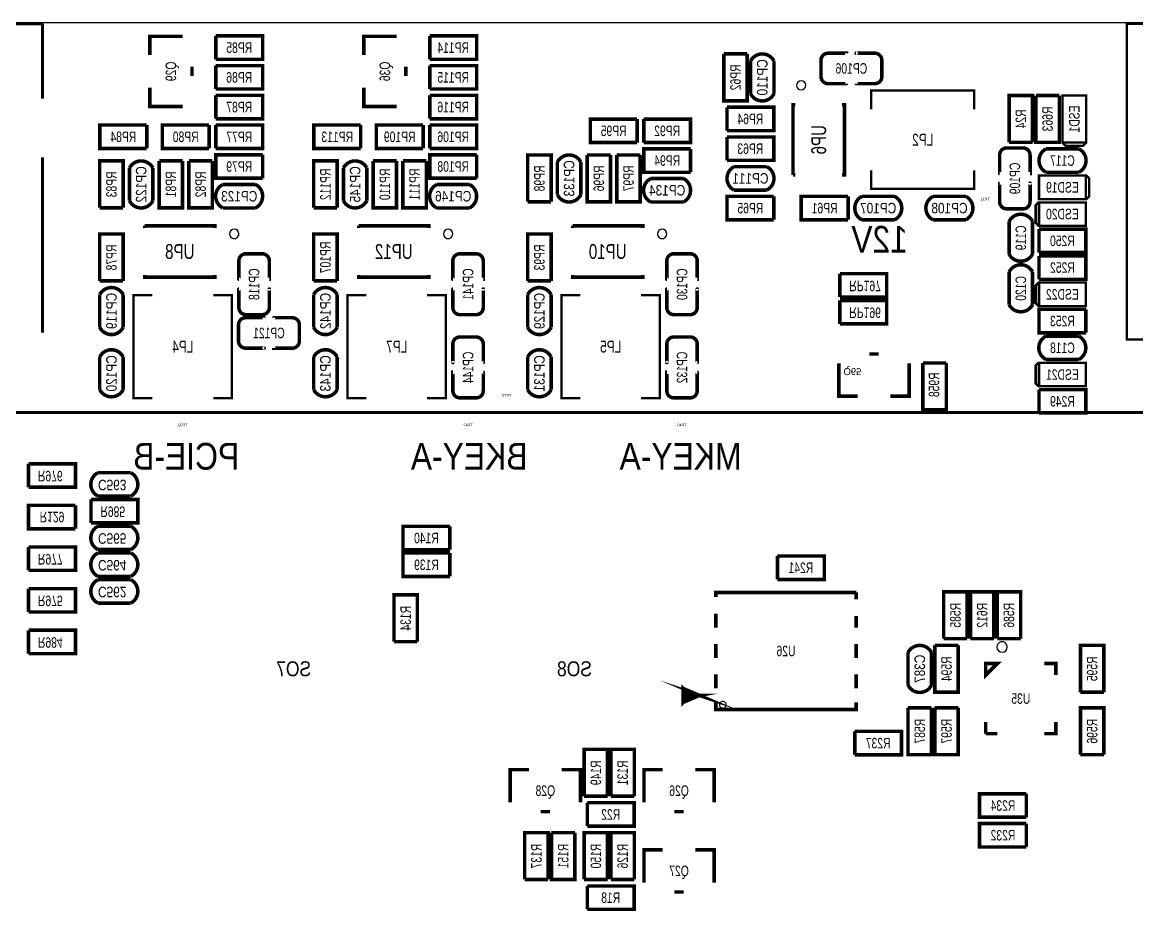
# Model space of a CAD drawing. Extents: x 0 to 194, y 0 to 132.
# Drawn here: x 35.56 to 83.19, y 93.8 to 132.02 of the extents above; entities that cross this region are included whole.
import ezdxf
from ezdxf.enums import TextEntityAlignment as Align

# ---------------------------------------------------------------- set-up
doc = ezdxf.new("R2010")
doc.units = 0
for name, color, linetype in [('BG_DESIGN_OUTLINE', 200, 'CONTINUOUS'), ('BG_SILKSCREEN_BOTTOM', 254, 'CONTINUOUS'), ('PG_SILKSCREEN_BOTTOM', 152, 'CONTINUOUS'), ('PG_SILKSCREEN_BOTTOM_OUTLINE', 152, 'CONTINUOUS'), ('RD_ASSEMBLY_BOTTOM', 142, 'CONTINUOUS')]:
    doc.layers.add(name, color=color, linetype=linetype)

msp = doc.modelspace()

# ---------------------------------------------------------------- linework, layer by layer
at = {"layer": 'BG_DESIGN_OUTLINE'}
msp.add_lwpolyline([(1.999996, 0), (131.372102, 0), (131.372102, 1.727962), (135.672068, 1.727962), (135.672068, 3.52806), (141.771878, 3.52806), (141.771878, 1.727962), (152.436068, 1.727962), (152.436068, 3.52806), (158.535878, 3.52806), (158.535878, 1.727962), (162.836352, 1.727962), (162.836352, 0), (192.000124, 0, 0.414201), (194.00012, 1.999996), (194.00012, 129.999994, 0.414202), (192.000124, 131.99999), (173.355, 131.99999), (172.16501, 130.81), (152.95499, 130.81), (151.765, 131.99999), (1.999996, 131.99999, 0.414213), (0, 129.999994), (0, 1.999996, 0.414212)], format="xyb", close=True, dxfattribs=at)
at = {"layer": 'PG_SILKSCREEN_BOTTOM'}
for points, const_width in [([(21.6281, 128.8542), (21.6281, 131.2545), (29.02712, 131.2545), (33.528, 131.95554), (36.42614, 131.95554)], 0.127), ([(36.42614, 131.95554), (36.42614, 128.75514)], 0.127), ([(82.75701, 131.953), (82.75701, 118.46306), (95.047054, 118.46306), (95.047054, 131.953), (82.75701, 131.953)], 0.100076), ([(42.410126, 131.421124), (41.010078, 131.421124), (41.010078, 130.621024)], 0.150114), ([(51.554126, 131.421124), (50.154078, 131.421124), (50.154078, 130.621024)], 0.150114), ([(42.809922, 130.120898), (42.809922, 129.721102)], 0.150114), ([(51.953922, 130.120898), (51.953922, 129.721102)], 0.150114), ([(41.010078, 129.220976), (41.010078, 128.420876), (42.410126, 128.420876)], 0.150114), ([(50.154078, 129.220976), (50.154078, 128.420876), (51.554126, 128.420876)], 0.150114), ([(76.240894, 128.299972), (76.240894, 129.100072), (71.841106, 129.100072), (71.841106, 128.299972)], 0.100076), ([(68.495926, 125.499876), (68.495926, 128.500124), (68.596002, 128.500124)], 0.1524), ([(70.595998, 128.500124), (70.696074, 128.500124), (70.696074, 125.499876), (70.595998, 125.499876)], 0.1524), ([(36.42614, 126.25578), (36.42614, 118.75516)], 0.127), ([(71.841106, 125.700028), (71.841106, 124.899928), (76.240894, 124.899928), (76.240894, 125.700028)], 0.100076), ([(68.596002, 125.499876), (68.495926, 125.499876)], 0.1524), ([(40.790876, 123.324874), (43.791124, 123.324874), (43.791124, 123.224798)], 0.1524), ([(40.790876, 123.224798), (40.790876, 123.324874)], 0.1524), ([(49.934876, 123.324874), (52.935124, 123.324874), (52.935124, 123.224798)], 0.1524), ([(49.934876, 123.224798), (49.934876, 123.324874)], 0.1524), ([(59.078876, 123.324874), (62.079124, 123.324874), (62.079124, 123.224798)], 0.1524), ([(59.078876, 123.224798), (59.078876, 123.324874)], 0.1524), ([(43.791124, 121.224802), (43.791124, 121.124726), (40.790876, 121.124726), (40.790876, 121.224802)], 0.1524), ([(52.935124, 121.224802), (52.935124, 121.124726), (49.934876, 121.124726), (49.934876, 121.224802)], 0.1524), ([(62.079124, 121.224802), (62.079124, 121.124726), (59.078876, 121.124726), (59.078876, 121.224802)], 0.1524), ([(41.118028, 120.360694), (40.317928, 120.360694), (40.317928, 115.960906), (41.118028, 115.960906)], 0.100076), ([(43.717972, 115.960906), (44.518072, 115.960906), (44.518072, 120.360694), (43.717972, 120.360694)], 0.100076), ([(50.262028, 120.360694), (49.461928, 120.360694), (49.461928, 115.960906), (50.262028, 115.960906)], 0.100076), ([(52.861972, 115.960906), (53.662072, 115.960906), (53.662072, 120.360694), (52.861972, 120.360694)], 0.100076), ([(59.406028, 120.360694), (58.605928, 120.360694), (58.605928, 115.960906), (59.406028, 115.960906)], 0.100076), ([(62.005972, 115.960906), (62.806072, 115.960906), (62.806072, 120.360694), (62.005972, 120.360694)], 0.100076), ([(71.757794, 117.843808), (72.15759, 117.843808)], 0.150114), ([(70.457568, 117.444012), (70.457568, 116.043964), (71.257668, 116.043964)], 0.150114), ([(72.657716, 116.043964), (73.457816, 116.043964), (73.457816, 117.444012)], 0.150114), ([(85.158072, 115.34394), (9.15797, 115.34394), (9.15797, 93.44406), (85.158072, 93.44406)], 0.127), ([(65.199006, 107.45597), (65.199006, 107.656122), (71.198994, 107.656122)], 0.1524), ([(71.198994, 107.656122), (71.198994, 107.355894)], 0.1524), ([(65.199006, 106.155998), (65.199006, 106.755946)], 0.1524), ([(71.198994, 106.656124), (71.198994, 106.155998)], 0.1524), ([(65.199006, 104.856026), (65.199006, 105.455974)], 0.1524), ([(71.198994, 105.455974), (71.198994, 104.856026)], 0.1524), ([(77.232002, 104.624124), (76.731876, 104.624124), (76.731876, 104.123998), (77.232002, 104.624124)], 0.1524), ([(79.231998, 104.624124), (79.732124, 104.624124), (79.732124, 104.123998)], 0.1524), ([(64.498982, 103.25608), (63.798958, 102.956106), (63.798958, 103.556054), (64.498982, 103.25608), (63.899034, 103.455978), (63.899034, 103.055928), (64.498982, 103.25608), (63.99911, 103.355902), (63.99911, 103.156004), (64.498982, 103.25608), (63.798958, 103.25608), (63.798958, 102.956106), (64.098932, 103.25608), (63.798958, 103.556054), (63.798958, 103.25608)], 0.1524), ([(65.199006, 103.556054), (65.199006, 104.156002)], 0.1524), ([(71.198994, 104.156002), (71.198994, 103.556054)], 0.1524), ([(71.198994, 102.956106), (71.198994, 102.655878), (65.199006, 102.655878), (65.199006, 102.956106)], 0.1524), ([(76.731876, 101.623876), (76.731876, 102.124002)], 0.1524), ([(79.732124, 102.124002), (79.732124, 101.623876), (79.231998, 101.623876)], 0.1524), ([(77.232002, 101.623876), (76.731876, 101.623876)], 0.1524), ([(57.211976, 100.086922), (56.411876, 100.086922), (56.411876, 98.686874)], 0.150114), ([(59.412124, 98.686874), (59.412124, 100.086922), (58.612024, 100.086922)], 0.150114), ([(62.926976, 100.086922), (62.126876, 100.086922), (62.126876, 98.686874)], 0.150114), ([(65.127124, 98.686874), (65.127124, 100.086922), (64.327024, 100.086922)], 0.150114), ([(58.111898, 98.287078), (57.712102, 98.287078)], 0.150114), ([(63.826898, 98.287078), (63.427102, 98.287078)], 0.150114), ([(62.926976, 96.657922), (62.126876, 96.657922), (62.126876, 95.257874)], 0.150114), ([(65.127124, 95.257874), (65.127124, 96.657922), (64.327024, 96.657922)], 0.150114), ([(63.826898, 94.858078), (63.427102, 94.858078)], 0.150114)]:
    msp.add_lwpolyline(points, dxfattribs=dict(at, const_width=const_width))
for points in [[(69.045074, 129.325116, 1), (68.646936, 129.324892, 1)], [(44.814998, 122.974862, 1), (44.41701, 122.974728, 1)], [(53.958998, 122.974862, 1), (53.56101, 122.974728, 1)], [(63.102998, 122.974862, 1), (62.70501, 122.974728, 1)], [(77.655674, 105.323894, 1), (77.208326, 105.324106, 1)], [(65.640458, 102.85603, 1), (65.357542, 102.85597, 1)]]:
    msp.add_lwpolyline(points, format="xyb", close=True, dxfattribs=at)
at = {"layer": 'PG_SILKSCREEN_BOTTOM_OUTLINE'}
for points, const_width in [([(43.83024, 131.43738), (45.83176, 131.43738), (45.83176, 130.43662), (43.83024, 130.43662)], 0.150114), ([(43.83024, 130.43662), (43.83024, 131.43738)], 0.150114), ([(52.97424, 131.43738), (54.97576, 131.43738), (54.97576, 130.43662), (52.97424, 130.43662)], 0.150114), ([(52.97424, 130.43662), (52.97424, 131.43738)], 0.150114), ([(66.54038, 130.66776), (66.54038, 128.66624), (65.53962, 128.66624), (65.53962, 130.66776)], 0.150114), ([(65.53962, 130.66776), (66.54038, 130.66776)], 0.150114), ([(43.83024, 130.16738), (45.83176, 130.16738), (45.83176, 129.16662), (43.83024, 129.16662)], 0.150114), ([(43.83024, 129.16662), (43.83024, 130.16738)], 0.150114), ([(52.97424, 130.16738), (54.97576, 130.16738), (54.97576, 129.16662), (52.97424, 129.16662)], 0.150114), ([(52.97424, 129.16662), (52.97424, 130.16738)], 0.150114), ([(66.682874, 128.966976), (66.682874, 130.367024)], 0.150114), ([(67.683126, 128.966976), (67.683126, 130.367024)], 0.150114), ([(43.83024, 128.89738), (45.83176, 128.89738), (45.83176, 127.89662), (43.83024, 127.89662)], 0.150114), ([(43.83024, 127.89662), (43.83024, 128.89738)], 0.150114), ([(52.97424, 128.89738), (54.97576, 128.89738), (54.97576, 127.89662), (52.97424, 127.89662)], 0.150114), ([(52.97424, 127.89662), (52.97424, 128.89738)], 0.150114), ([(77.73162, 126.88824), (77.73162, 128.88976), (78.73238, 128.88976), (78.73238, 126.88824)], 0.150114), ([(79.87538, 128.88976), (79.87538, 126.88824), (78.87462, 126.88824), (78.87462, 128.88976)], 0.150114), ([(78.87462, 128.88976), (79.87538, 128.88976)], 0.150114), ([(80.01762, 126.88824), (80.01762, 128.88976), (81.01838, 128.88976), (81.01838, 126.88824)], 0.100076), ([(65.67424, 128.38938), (67.67576, 128.38938), (67.67576, 127.38862), (65.67424, 127.38862)], 0.150114), ([(65.67424, 127.38862), (65.67424, 128.38938)], 0.150114), ([(40.87876, 126.62662), (38.87724, 126.62662), (38.87724, 127.62738), (40.87876, 127.62738)], 0.150114), ([(40.87876, 127.62738), (40.87876, 126.62662)], 0.150114), ([(43.54576, 126.62662), (41.54424, 126.62662), (41.54424, 127.62738), (43.54576, 127.62738)], 0.150114), ([(43.54576, 127.62738), (43.54576, 126.62662)], 0.150114), ([(43.83024, 127.62738), (45.83176, 127.62738), (45.83176, 126.62662), (43.83024, 126.62662)], 0.150114), ([(43.83024, 126.62662), (43.83024, 127.62738)], 0.150114), ([(50.02276, 126.62662), (48.02124, 126.62662), (48.02124, 127.62738), (50.02276, 127.62738)], 0.150114), ([(50.02276, 127.62738), (50.02276, 126.62662)], 0.150114), ([(52.68976, 126.62662), (50.68824, 126.62662), (50.68824, 127.62738), (52.68976, 127.62738)], 0.150114), ([(52.68976, 127.62738), (52.68976, 126.62662)], 0.150114), ([(52.97424, 127.62738), (54.97576, 127.62738), (54.97576, 126.62662), (52.97424, 126.62662)], 0.150114), ([(52.97424, 126.62662), (52.97424, 127.62738)], 0.150114), ([(61.83376, 126.88062), (59.83224, 126.88062), (59.83224, 127.88138), (61.83376, 127.88138)], 0.150114), ([(61.83376, 127.88138), (61.83376, 126.88062)], 0.150114), ([(62.11824, 127.88138), (64.11976, 127.88138), (64.11976, 126.88062), (62.11824, 126.88062)], 0.150114), ([(62.11824, 126.88062), (62.11824, 127.88138)], 0.150114), ([(65.67424, 127.11938), (67.67576, 127.11938), (67.67576, 126.11862), (65.67424, 126.11862)], 0.150114), ([(65.67424, 126.11862), (65.67424, 127.11938)], 0.150114), ([(64.11976, 125.61062), (62.11824, 125.61062), (62.11824, 126.61138), (64.11976, 126.61138)], 0.150114), ([(64.11976, 126.61138), (64.11976, 125.61062)], 0.150114), ([(78.73238, 126.88824), (77.73162, 126.88824)], 0.150114), ([(80.710024, 126.611126), (79.309976, 126.611126)], 0.150114), ([(81.01838, 126.88824), (80.01762, 126.88824), (80.01762, 126.86538), (80.137, 126.746), (80.899, 126.746), (81.01838, 126.86538), (81.01838, 126.88824)], 0.100076), ([(45.83176, 125.35662), (43.83024, 125.35662), (43.83024, 126.35738), (45.83176, 126.35738)], 0.150114), ([(45.83176, 126.35738), (45.83176, 125.35662)], 0.150114), ([(54.97576, 125.35662), (52.97424, 125.35662), (52.97424, 126.35738), (54.97576, 126.35738)], 0.150114), ([(54.97576, 126.35738), (54.97576, 125.35662)], 0.150114), ([(57.15762, 124.34824), (57.15762, 126.34976), (58.15838, 126.34976), (58.15838, 124.34824)], 0.150114), ([(60.69838, 126.34976), (60.69838, 124.34824), (59.69762, 124.34824), (59.69762, 126.34976)], 0.150114), ([(59.69762, 126.34976), (60.69838, 126.34976)], 0.150114), ([(61.96838, 126.34976), (61.96838, 124.34824), (60.96762, 124.34824), (60.96762, 126.34976)], 0.150114), ([(60.96762, 126.34976), (61.96838, 126.34976)], 0.150114), ([(38.86962, 124.09424), (38.86962, 126.09576), (39.87038, 126.09576), (39.87038, 124.09424)], 0.150114), ([(40.139874, 124.394976), (40.139874, 125.795024)], 0.150114), ([(41.140126, 124.394976), (41.140126, 125.795024)], 0.150114), ([(42.41038, 126.09576), (42.41038, 124.09424), (41.40962, 124.09424), (41.40962, 126.09576)], 0.150114), ([(41.40962, 126.09576), (42.41038, 126.09576)], 0.150114), ([(43.68038, 126.09576), (43.68038, 124.09424), (42.67962, 124.09424), (42.67962, 126.09576)], 0.150114), ([(42.67962, 126.09576), (43.68038, 126.09576)], 0.150114), ([(48.01362, 124.09424), (48.01362, 126.09576), (49.01438, 126.09576), (49.01438, 124.09424)], 0.150114), ([(49.283874, 124.394976), (49.283874, 125.795024)], 0.150114), ([(50.284126, 124.394976), (50.284126, 125.795024)], 0.150114), ([(51.55438, 126.09576), (51.55438, 124.09424), (50.55362, 124.09424), (50.55362, 126.09576)], 0.150114), ([(50.55362, 126.09576), (51.55438, 126.09576)], 0.150114), ([(52.82438, 126.09576), (52.82438, 124.09424), (51.82362, 124.09424), (51.82362, 126.09576)], 0.150114), ([(51.82362, 126.09576), (52.82438, 126.09576)], 0.150114), ([(58.427874, 124.648976), (58.427874, 126.049024)], 0.150114), ([(59.428126, 124.648976), (59.428126, 126.049024)], 0.150114), ([(67.375024, 125.849126), (65.974976, 125.849126)], 0.150114), ([(62.418976, 125.341126), (63.819024, 125.341126)], 0.150114), ([(81.01076, 124.46762), (79.00924, 124.46762), (79.00924, 125.46838), (81.01076, 125.46838)], 0.100076), ([(80.710024, 125.610874), (79.309976, 125.610874)], 0.150114), ([(81.01076, 125.46838), (81.01076, 124.46762), (81.03362, 124.46762), (81.153, 124.587), (81.153, 125.349), (81.03362, 125.46838), (81.01076, 125.46838)], 0.100076), ([(44.130976, 125.087126), (45.531024, 125.087126)], 0.150114), ([(53.274976, 125.087126), (54.675024, 125.087126)], 0.150114), ([(67.375024, 124.848874), (65.974976, 124.848874)], 0.150114), ([(58.15838, 124.34824), (57.15762, 124.34824)], 0.150114), ([(62.418976, 124.340874), (63.819024, 124.340874)], 0.150114), ([(67.67576, 123.57862), (65.67424, 123.57862), (65.67424, 124.57938), (67.67576, 124.57938)], 0.150114), ([(67.67576, 124.57938), (67.67576, 123.57862)], 0.150114), ([(70.85076, 123.57862), (68.84924, 123.57862), (68.84924, 124.57938), (70.85076, 124.57938)], 0.150114), ([(70.85076, 124.57938), (70.85076, 123.57862)], 0.150114), ([(72.836024, 124.579126), (71.435976, 124.579126)], 0.150114), ([(74.483976, 124.579126), (75.884024, 124.579126)], 0.150114), ([(79.00924, 123.32462), (79.00924, 124.32538), (78.98638, 124.32538), (78.867, 124.206), (78.867, 123.444), (78.98638, 123.32462), (79.00924, 123.32462)], 0.100076), ([(79.00924, 124.32538), (81.01076, 124.32538), (81.01076, 123.32462), (79.00924, 123.32462)], 0.100076), ([(39.87038, 124.09424), (38.86962, 124.09424)], 0.150114), ([(44.130976, 124.086874), (45.531024, 124.086874)], 0.150114), ([(49.01438, 124.09424), (48.01362, 124.09424)], 0.150114), ([(53.274976, 124.086874), (54.675024, 124.086874)], 0.150114), ([(72.836024, 123.578874), (71.435976, 123.578874)], 0.150114), ([(74.483976, 123.578874), (75.884024, 123.578874)], 0.150114), ([(77.731874, 123.509024), (77.731874, 122.108976)], 0.150114), ([(78.732126, 123.509024), (78.732126, 122.108976)], 0.150114), ([(38.86962, 120.97004), (38.86962, 122.97156), (39.87038, 122.97156), (39.87038, 120.97004)], 0.150114), ([(48.01362, 120.97004), (48.01362, 122.97156), (49.01438, 122.97156), (49.01438, 120.97004)], 0.150114), ([(57.15762, 120.97004), (57.15762, 122.97156), (58.15838, 122.97156), (58.15838, 120.97004)], 0.150114), ([(79.00924, 123.18238), (81.01076, 123.18238), (81.01076, 122.18162), (79.00924, 122.18162)], 0.150114), ([(79.00924, 122.18162), (79.00924, 123.18238)], 0.150114), ([(79.00924, 122.03938), (81.01076, 122.03938), (81.01076, 121.03862), (79.00924, 121.03862)], 0.150114), ([(79.00924, 121.03862), (79.00924, 122.03938)], 0.150114), ([(39.87038, 120.97004), (38.86962, 120.97004)], 0.150114), ([(49.01438, 120.97004), (48.01362, 120.97004)], 0.150114), ([(58.15838, 120.97004), (57.15762, 120.97004)], 0.150114), ([(70.50024, 121.27738), (72.50176, 121.27738), (72.50176, 120.27662), (70.50024, 120.27662)], 0.150114), ([(70.50024, 120.27662), (70.50024, 121.27738)], 0.150114), ([(77.731874, 121.350024), (77.731874, 119.949976)], 0.150114), ([(78.732126, 121.350024), (78.732126, 119.949976)], 0.150114), ([(79.00924, 119.89562), (79.00924, 120.89638), (78.98638, 120.89638), (78.867, 120.777), (78.867, 120.015), (78.98638, 119.89562), (79.00924, 119.89562)], 0.100076), ([(79.00924, 120.89638), (81.01076, 120.89638), (81.01076, 119.89562), (79.00924, 119.89562)], 0.100076), ([(38.869874, 118.984776), (38.869874, 120.384824)], 0.150114), ([(39.870126, 118.984776), (39.870126, 120.384824)], 0.150114), ([(48.013874, 118.984776), (48.013874, 120.384824)], 0.150114), ([(49.014126, 118.984776), (49.014126, 120.384824)], 0.150114), ([(57.157874, 118.984776), (57.157874, 120.384824)], 0.150114), ([(58.158126, 118.984776), (58.158126, 120.384824)], 0.150114), ([(70.50024, 120.13438), (72.50176, 120.13438), (72.50176, 119.13362), (70.50024, 119.13362)], 0.150114), ([(70.50024, 119.13362), (70.50024, 120.13438)], 0.150114), ([(81.01076, 118.75262), (79.00924, 118.75262), (79.00924, 119.75338), (81.01076, 119.75338)], 0.150114), ([(81.01076, 119.75338), (81.01076, 118.75262)], 0.150114), ([(79.309976, 118.610126), (80.710024, 118.610126)], 0.150114), ([(38.869874, 117.717824), (38.869874, 116.317776)], 0.150114), ([(39.870126, 117.717824), (39.870126, 116.317776)], 0.150114), ([(48.013874, 117.717824), (48.013874, 116.317776)], 0.150114), ([(49.014126, 117.717824), (49.014126, 116.317776)], 0.150114), ([(57.157874, 117.717824), (57.157874, 116.317776)], 0.150114), ([(58.158126, 117.717824), (58.158126, 116.317776)], 0.150114), ([(79.309976, 117.609874), (80.710024, 117.609874)], 0.150114), ([(75.04938, 117.45976), (75.04938, 115.45824), (74.04862, 115.45824), (74.04862, 117.45976)], 0.150114), ([(74.04862, 117.45976), (75.04938, 117.45976)], 0.150114), ([(79.00924, 116.46662), (79.00924, 117.46738), (78.98638, 117.46738), (78.867, 117.348), (78.867, 116.586), (78.98638, 116.46662), (79.00924, 116.46662)], 0.100076), ([(79.00924, 117.46738), (81.01076, 117.46738), (81.01076, 116.46662), (79.00924, 116.46662)], 0.100076), ([(79.00924, 116.32438), (81.01076, 116.32438), (81.01076, 115.32362), (79.00924, 115.32362)], 0.150114), ([(79.00924, 115.32362), (79.00924, 116.32438)], 0.150114), ([(35.82924, 113.155222), (37.83076, 113.155222), (37.83076, 112.154462), (35.82924, 112.154462)], 0.150114), ([(35.82924, 112.154462), (35.82924, 113.155222)], 0.150114), ([(38.796976, 112.773968), (40.197024, 112.773968)], 0.150114), ([(37.83076, 110.376462), (35.82924, 110.376462), (35.82924, 111.377222), (37.83076, 111.377222)], 0.150114), ([(37.83076, 111.377222), (37.83076, 110.376462)], 0.150114), ([(38.49624, 111.631222), (40.49776, 111.631222), (40.49776, 110.630462), (38.49624, 110.630462)], 0.150114), ([(38.49624, 110.630462), (38.49624, 111.631222)], 0.150114), ([(38.796976, 111.773716), (40.197024, 111.773716)], 0.150114), ([(38.796976, 110.487968), (40.197024, 110.487968)], 0.150114), ([(53.83276, 109.48162), (51.83124, 109.48162), (51.83124, 110.48238), (53.83276, 110.48238)], 0.150114), ([(53.83276, 110.48238), (53.83276, 109.48162)], 0.150114), ([(35.82924, 109.599222), (37.83076, 109.599222), (37.83076, 108.598462), (35.82924, 108.598462)], 0.150114), ([(35.82924, 108.598462), (35.82924, 109.599222)], 0.150114), ([(38.796976, 109.487716), (40.197024, 109.487716)], 0.150114), ([(38.796976, 109.344968), (40.197024, 109.344968)], 0.150114), ([(53.83276, 108.33862), (51.83124, 108.33862), (51.83124, 109.33938), (53.83276, 109.33938)], 0.150114), ([(53.83276, 109.33938), (53.83276, 108.33862)], 0.150114), ([(67.83324, 109.21238), (69.83476, 109.21238), (69.83476, 108.21162), (67.83324, 108.21162)], 0.150114), ([(67.83324, 108.21162), (67.83324, 109.21238)], 0.150114), ([(38.796976, 108.344716), (40.197024, 108.344716)], 0.150114), ([(38.796976, 108.201968), (40.197024, 108.201968)], 0.150114), ([(35.82924, 107.821222), (37.83076, 107.821222), (37.83076, 106.820462), (35.82924, 106.820462)], 0.150114), ([(35.82924, 106.820462), (35.82924, 107.821222)], 0.150114), ([(74.93762, 105.67924), (74.93762, 107.68076), (75.93838, 107.68076), (75.93838, 105.67924)], 0.150114), ([(76.08062, 105.67924), (76.08062, 107.68076), (77.08138, 107.68076), (77.08138, 105.67924)], 0.150114), ([(77.22362, 105.67924), (77.22362, 107.68076), (78.22438, 107.68076), (78.22438, 105.67924)], 0.150114), ([(38.796976, 107.201716), (40.197024, 107.201716)], 0.150114), ([(51.44262, 105.55224), (51.44262, 107.55376), (52.44338, 107.55376), (52.44338, 105.55224)], 0.150114), ([(35.82924, 106.043222), (37.83076, 106.043222), (37.83076, 105.042462), (35.82924, 105.042462)], 0.150114), ([(35.82924, 105.042462), (35.82924, 106.043222)], 0.150114), ([(75.93838, 105.67924), (74.93762, 105.67924)], 0.150114), ([(77.08138, 105.67924), (76.08062, 105.67924)], 0.150114), ([(78.22438, 105.67924), (77.22362, 105.67924)], 0.150114), ([(52.44338, 105.55224), (51.44262, 105.55224)], 0.150114), ([(75.55738, 105.39476), (75.55738, 103.39324), (74.55662, 103.39324), (74.55662, 105.39476)], 0.150114), ([(74.55662, 105.39476), (75.55738, 105.39476)], 0.150114), ([(80.77962, 103.39324), (80.77962, 105.39476), (81.78038, 105.39476), (81.78038, 103.39324)], 0.150114), ([(73.413874, 103.693976), (73.413874, 105.094024)], 0.150114), ([(74.414126, 103.693976), (74.414126, 105.094024)], 0.150114), ([(81.78038, 103.39324), (80.77962, 103.39324)], 0.150114), ([(74.41438, 102.72776), (74.41438, 100.72624), (73.41362, 100.72624), (73.41362, 102.72776)], 0.150114), ([(73.41362, 102.72776), (74.41438, 102.72776)], 0.150114), ([(75.55738, 102.72776), (75.55738, 100.72624), (74.55662, 100.72624), (74.55662, 102.72776)], 0.150114), ([(74.55662, 102.72776), (75.55738, 102.72776)], 0.150114), ([(80.77962, 100.72624), (80.77962, 102.72776), (81.78038, 102.72776), (81.78038, 100.72624)], 0.150114), ([(71.13524, 101.71938), (73.13676, 101.71938), (73.13676, 100.71862), (71.13524, 100.71862)], 0.150114), ([(71.13524, 100.71862), (71.13524, 101.71938)], 0.150114), ([(59.57062, 98.94824), (59.57062, 100.94976), (60.57138, 100.94976), (60.57138, 98.94824)], 0.150114), ([(60.71362, 98.94824), (60.71362, 100.94976), (61.71438, 100.94976), (61.71438, 98.94824)], 0.150114), ([(81.78038, 100.72624), (80.77962, 100.72624)], 0.150114), ([(78.47076, 98.05162), (76.46924, 98.05162), (76.46924, 99.05238), (78.47076, 99.05238)], 0.150114), ([(78.47076, 99.05238), (78.47076, 98.05162)], 0.150114), ([(60.57138, 98.94824), (59.57062, 98.94824)], 0.150114), ([(59.70524, 98.67138), (61.70676, 98.67138), (61.70676, 97.67062), (59.70524, 97.67062)], 0.150114), ([(59.70524, 97.67062), (59.70524, 98.67138)], 0.150114), ([(61.71438, 98.94824), (60.71362, 98.94824)], 0.150114), ([(78.47076, 96.78162), (76.46924, 96.78162), (76.46924, 97.78238), (78.47076, 97.78238)], 0.150114), ([(78.47076, 97.78238), (78.47076, 96.78162)], 0.150114), ([(57.03062, 95.39224), (57.03062, 97.39376), (58.03138, 97.39376), (58.03138, 95.39224)], 0.150114), ([(59.17438, 97.39376), (59.17438, 95.39224), (58.17362, 95.39224), (58.17362, 97.39376)], 0.150114), ([(58.17362, 97.39376), (59.17438, 97.39376)], 0.150114), ([(59.57062, 95.39224), (59.57062, 97.39376), (60.57138, 97.39376), (60.57138, 95.39224)], 0.150114), ([(60.71362, 95.39224), (60.71362, 97.39376), (61.71438, 97.39376), (61.71438, 95.39224)], 0.150114), ([(58.03138, 95.39224), (57.03062, 95.39224)], 0.150114), ([(60.57138, 95.39224), (59.57062, 95.39224)], 0.150114), ([(61.71438, 95.39224), (60.71362, 95.39224)], 0.150114), ([(59.70524, 95.11538), (61.70676, 95.11538), (61.70676, 94.11462), (59.70524, 94.11462)], 0.150114), ([(59.70524, 94.11462), (59.70524, 95.11538)], 0.150114)]:
    msp.add_lwpolyline(points, dxfattribs=dict(at, const_width=const_width))
at = {"layer": 'PG_SILKSCREEN_BOTTOM_OUTLINE', "const_width": 0.150114}
for points in [[(67.683126, 130.367024, 0.600046), (66.682874, 130.367024)], [(70.788276, 130.6957), (70.788276, 130.697986), (69.993002, 130.697986, 0.41419), (69.693028, 130.398012), (69.693028, 129.697988, 0.41419), (69.993002, 129.398014), (70.78599, 129.398014, 0.414214), (70.788276, 129.4003)], [(71.197724, 130.6957, -0.919612), (71.197724, 130.697986), (71.992998, 130.697986, -0.41419), (72.292972, 130.398012), (72.292972, 129.697988, -0.41419), (71.992998, 129.398014), (71.20001, 129.398014, -0.414214), (71.197724, 129.4003)], [(67.683126, 128.966976, -0.618077), (66.682874, 128.966976)], [(78.6257, 125.553724), (78.627986, 125.553724), (78.627986, 126.348998, 0.41419), (78.328012, 126.648972), (77.627988, 126.648972, 0.41419), (77.328014, 126.348998), (77.328014, 125.55601, 0.414214), (77.3303, 125.553724)], [(79.309976, 126.611126, 0.600046), (79.309976, 125.610874)], [(80.710024, 126.611126, -0.618077), (80.710024, 125.610874)], [(59.428126, 126.049024, 0.600046), (58.427874, 126.049024)], [(41.140126, 125.795024, 0.600046), (40.139874, 125.795024)], [(50.284126, 125.795024, 0.600046), (49.283874, 125.795024)], [(65.974976, 125.849126, 0.600046), (65.974976, 124.848874)], [(67.375024, 125.849126, -0.618077), (67.375024, 124.848874)], [(62.418976, 124.340874, -0.618077), (62.418976, 125.341126)], [(63.819024, 124.340874, 0.600046), (63.819024, 125.341126)], [(44.130976, 124.086874, -0.618077), (44.130976, 125.087126)], [(45.531024, 124.086874, 0.600046), (45.531024, 125.087126)], [(53.274976, 124.086874, -0.618077), (53.274976, 125.087126)], [(54.675024, 124.086874, 0.600046), (54.675024, 125.087126)], [(78.6257, 125.144276, -0.919612), (78.627986, 125.144276), (78.627986, 124.349002, -0.41419), (78.328012, 124.049028), (77.627988, 124.049028, -0.41419), (77.328014, 124.349002), (77.328014, 125.14199, -0.414214), (77.3303, 125.144276)], [(41.140126, 124.394976, -0.618077), (40.139874, 124.394976)], [(50.284126, 124.394976, -0.618077), (49.283874, 124.394976)], [(59.428126, 124.648976, -0.618077), (58.427874, 124.648976)], [(71.435976, 124.579126, 0.600046), (71.435976, 123.578874)], [(72.836024, 124.579126, -0.618077), (72.836024, 123.578874)], [(74.483976, 123.578874, -0.618077), (74.483976, 124.579126)], [(75.884024, 123.578874, 0.600046), (75.884024, 124.579126)], [(77.731874, 123.509024, -0.618077), (78.732126, 123.509024)], [(46.1137, 121.032524), (46.115986, 121.032524), (46.115986, 121.827798, 0.41419), (45.816012, 122.127772), (45.115988, 122.127772, 0.41419), (44.816014, 121.827798), (44.816014, 121.03481, 0.414214), (44.8183, 121.032524)], [(55.2577, 121.032524), (55.259986, 121.032524), (55.259986, 121.827798, 0.41419), (54.960012, 122.127772), (54.259988, 122.127772, 0.41419), (53.960014, 121.827798), (53.960014, 121.03481, 0.414214), (53.9623, 121.032524)], [(64.4017, 121.032524), (64.403986, 121.032524), (64.403986, 121.827798, 0.41419), (64.104012, 122.127772), (63.403988, 122.127772, 0.41419), (63.104014, 121.827798), (63.104014, 121.03481, 0.414214), (63.1063, 121.032524)], [(77.731874, 122.108976, 0.600046), (78.732126, 122.108976)], [(77.731874, 121.350024, -0.618077), (78.732126, 121.350024)], [(39.870126, 120.384824, 0.600046), (38.869874, 120.384824)], [(46.1137, 120.623076, -0.919612), (46.115986, 120.623076), (46.115986, 119.827802, -0.41419), (45.816012, 119.527828), (45.115988, 119.527828, -0.41419), (44.816014, 119.827802), (44.816014, 120.62079, -0.414214), (44.8183, 120.623076)], [(49.014126, 120.384824, 0.600046), (48.013874, 120.384824)], [(55.2577, 120.623076, -0.919612), (55.259986, 120.623076), (55.259986, 119.827802, -0.41419), (54.960012, 119.527828), (54.259988, 119.527828, -0.41419), (53.960014, 119.827802), (53.960014, 120.62079, -0.414214), (53.9623, 120.623076)], [(58.158126, 120.384824, 0.600046), (57.157874, 120.384824)], [(64.4017, 120.623076, -0.919612), (64.403986, 120.623076), (64.403986, 119.827802, -0.41419), (64.104012, 119.527828), (63.403988, 119.527828, -0.41419), (63.104014, 119.827802), (63.104014, 120.62079, -0.414214), (63.1063, 120.623076)], [(77.731874, 119.949976, 0.600046), (78.732126, 119.949976)], [(45.896276, 118.0973, -0.919612), (45.896276, 118.095014), (45.101002, 118.095014, -0.41419), (44.801028, 118.394988), (44.801028, 119.095012, -0.41419), (45.101002, 119.394986), (45.89399, 119.394986, -0.414214), (45.896276, 119.3927)], [(46.305724, 118.0973), (46.305724, 118.095014), (47.100998, 118.095014, 0.41419), (47.400972, 118.394988), (47.400972, 119.095012, 0.41419), (47.100998, 119.394986), (46.30801, 119.394986, 0.414214), (46.305724, 119.3927)], [(39.870126, 118.984776, -0.618077), (38.869874, 118.984776)], [(49.014126, 118.984776, -0.618077), (48.013874, 118.984776)], [(53.9623, 117.476524, -0.919612), (53.960014, 117.476524), (53.960014, 118.271798, -0.41419), (54.259988, 118.571772), (54.960012, 118.571772, -0.41419), (55.259986, 118.271798), (55.259986, 117.47881, -0.414214), (55.2577, 117.476524)], [(58.158126, 118.984776, -0.618077), (57.157874, 118.984776)], [(63.1063, 117.476524, -0.919612), (63.104014, 117.476524), (63.104014, 118.271798, -0.41419), (63.403988, 118.571772), (64.104012, 118.571772, -0.41419), (64.403986, 118.271798), (64.403986, 117.47881, -0.414214), (64.4017, 117.476524)], [(79.309976, 117.609874, -0.618077), (79.309976, 118.610126)], [(80.710024, 117.609874, 0.600046), (80.710024, 118.610126)], [(38.869874, 117.717824, -0.618077), (39.870126, 117.717824)], [(48.013874, 117.717824, -0.618077), (49.014126, 117.717824)], [(57.157874, 117.717824, -0.618077), (58.158126, 117.717824)], [(53.9623, 117.067076), (53.960014, 117.067076), (53.960014, 116.271802, 0.41419), (54.259988, 115.971828), (54.960012, 115.971828, 0.41419), (55.259986, 116.271802), (55.259986, 117.06479, 0.414214), (55.2577, 117.067076)], [(63.1063, 117.067076), (63.104014, 117.067076), (63.104014, 116.271802, 0.41419), (63.403988, 115.971828), (64.104012, 115.971828, 0.41419), (64.403986, 116.271802), (64.403986, 117.06479, 0.414214), (64.4017, 117.067076)], [(38.869874, 116.317776, 0.600046), (39.870126, 116.317776)], [(48.013874, 116.317776, 0.600046), (49.014126, 116.317776)], [(57.157874, 116.317776, 0.600046), (58.158126, 116.317776)], [(38.796976, 111.773716, -0.618077), (38.796976, 112.773968)], [(40.197024, 111.773716, 0.600046), (40.197024, 112.773968)], [(38.796976, 109.487716, -0.618077), (38.796976, 110.487968)], [(40.197024, 109.487716, 0.600046), (40.197024, 110.487968)], [(38.796976, 108.344716, -0.618077), (38.796976, 109.344968)], [(40.197024, 108.344716, 0.600046), (40.197024, 109.344968)], [(38.796976, 107.201716, -0.618077), (38.796976, 108.201968)], [(40.197024, 107.201716, 0.600046), (40.197024, 108.201968)], [(74.414126, 105.094024, 0.600046), (73.413874, 105.094024)], [(74.414126, 103.693976, -0.618077), (73.413874, 103.693976)]]:
    msp.add_lwpolyline(points, format="xyb", dxfattribs=at)

# ---------------------------------------------------------------- texts
at = {"layer": 'BG_SILKSCREEN_BOTTOM', "text_generation_flag": 2, "width": 0.888889}
for s, p in [('12V', (73.406, 122.174)), ('PCIE-B', (44.831, 112.903)), ('BKEY-A', (57.15, 112.903)), ('MKEY-A', (66.294, 112.903))]:
    msp.add_text(s, height=1.143, dxfattribs=at).set_placement(p)
at = {"layer": 'RD_ASSEMBLY_BOTTOM', "text_generation_flag": 2}
for s, height, width, p in [('RP85', 0.44958, 0.734463, (44.831, 130.71221)), ('RP114', 0.44958, 0.734463, (53.975, 130.71221)), ('CP106', 0.44958, 0.734463, (70.993, 129.82321)), ('RP86', 0.44958, 0.734463, (44.831, 129.44221)), ('RP115', 0.44958, 0.734463, (53.975, 129.44221)), ('RP87', 0.44958, 0.734463, (44.831, 128.17221)), ('RP116', 0.44958, 0.734463, (53.975, 128.17221)), ('RP64', 0.44958, 0.734463, (66.675, 127.66421)), ('RP84', 0.44958, 0.734463, (39.878, 126.90221)), ('RP80', 0.44958, 0.734463, (42.545, 126.90221)), ('RP77', 0.44958, 0.734463, (44.831, 126.90221)), ('RP113', 0.44958, 0.734463, (49.022, 126.90221)), ('RP109', 0.44958, 0.734463, (51.689, 126.90221)), ('RP106', 0.44958, 0.734463, (53.975, 126.90221)), ('RP95', 0.44958, 0.734463, (60.833, 127.15621)), ('RP92', 0.44958, 0.734463, (63.119, 127.15621)), ('LP2', 0.508, 0.75, (74.041, 126.746)), ('RP63', 0.44958, 0.734463, (66.675, 126.39421)), ('RP94', 0.44958, 0.734463, (63.119, 125.88621)), ('C117', 0.44958, 0.734463, (80.01, 125.88621)), ('RP79', 0.44958, 0.734463, (44.831, 125.63221)), ('RP108', 0.44958, 0.734463, (53.975, 125.63221)), ('CP111', 0.44958, 0.841808, (66.675, 125.12421)), ('CP123', 0.44958, 0.841808, (44.831, 124.36221)), ('CP146', 0.44958, 0.841808, (53.975, 124.36221)), ('CP134', 0.44958, 0.841808, (63.119, 124.61621)), ('ESD19', 0.44958, 0.734463, (80.01, 124.74321)), ('RP65', 0.44958, 0.734463, (66.675, 123.85421)), ('RP61', 0.44958, 0.734463, (69.85, 123.85421)), ('CP107', 0.44958, 0.841808, (72.136, 123.85421)), ('CP108', 0.44958, 0.841808, (75.184, 123.85421)), ('TP31', 0.11938, 0.914894, (76.708, 124.40031)), ('ESD20', 0.44958, 0.734463, (80.01, 123.60021)), ('R250', 0.44958, 0.734463, (80.01, 122.45721)), ('UP8', 0.635, 0.76, (42.291, 121.9073)), ('UP12', 0.635, 0.76, (51.435, 121.9073)), ('UP10', 0.635, 0.76, (60.579, 121.9073)), ('R252', 0.44958, 0.734463, (80.01, 121.31421)), ('ESD22', 0.44958, 0.734463, (80.01, 120.17121)), ('R253', 0.44958, 0.734463, (80.01, 119.02821)), ('CP121', 0.44958, 0.734463, (46.101, 118.52021)), ('LP4', 0.508, 0.75, (42.418, 117.9068)), ('LP7', 0.508, 0.75, (51.562, 117.9068)), ('LP5', 0.508, 0.75, (60.706, 117.9068)), ('C118', 0.44958, 0.734463, (80.01, 117.88521)), ('ESD21', 0.44958, 0.734463, (80.01, 116.74221)), ('TP72', 0.11938, 0.914894, (56.261, 116.01831)), ('R249', 0.44958, 0.734463, (80.01, 115.59921)), ('TP33', 0.11938, 0.914894, (42.418, 114.74831)), ('TP42', 0.11938, 0.914894, (54.61, 114.74831)), ('TP40', 0.11938, 0.914894, (63.754, 114.74831)), ('R140', 0.44958, 0.734463, (52.832, 109.75721)), ('R139', 0.44958, 0.734463, (52.832, 108.61421)), ('R241', 0.44958, 0.734463, (68.834, 108.48721)), ('U26', 0.44958, 0.734463, (68.199, 104.93121)), ('SO7', 0.635, 0.88, (47.157894, 104.0765)), ('SO8', 0.635, 0.88, (59.158124, 104.0765)), ('U35', 0.44958, 0.734463, (78.232, 102.89921)), ('R237', 0.44958, 0.734463, (72.136, 100.99421)), ('Q28', 0.44958, 0.734463, (57.912, 98.96221)), ('Q26', 0.44958, 0.734463, (63.627, 98.96221)), ('R234', 0.44958, 0.734463, (77.47, 98.32721)), ('R22', 0.44958, 0.734463, (60.706, 97.94621)), ('R232', 0.44958, 0.734463, (77.47, 97.05721)), ('Q27', 0.44958, 0.734463, (63.627, 95.53321)), ('R18', 0.44958, 0.734463, (60.706, 94.39021))]:
    msp.add_text(s, height=height, dxfattribs=dict(at, width=width)).set_placement(p, align=Align.CENTER)
for s, height, rotation, width, p in [('Q29', 0.44958, 90, 0.734463, (42.13479, 129.921)), ('Q36', 0.44958, 90, 0.734463, (51.27879, 129.921)), ('RP62', 0.44958, 90, 0.734463, (66.26479, 129.667)), ('CP110', 0.44958, 90, 0.841808, (67.40779, 129.667)), ('R24', 0.44958, 90, 0.734463, (78.45679, 127.889)), ('R663', 0.44958, 90, 0.734463, (79.59979, 127.889)), ('ESD1', 0.44958, 90, 0.734463, (80.74279, 127.889)), ('UP6', 0.635, 90, 0.76, (69.9135, 127)), ('CP122', 0.44958, 90, 0.841808, (40.86479, 125.095)), ('RP112', 0.44958, 90, 0.734463, (48.73879, 125.095)), ('CP145', 0.44958, 90, 0.841808, (50.00879, 125.095)), ('RP110', 0.44958, 90, 0.734463, (51.27879, 125.095)), ('RP111', 0.44958, 90, 0.734463, (52.54879, 125.095)), ('RP98', 0.44958, 90, 0.734463, (57.88279, 125.349)), ('CP133', 0.44958, 90, 0.841808, (59.15279, 125.349)), ('RP96', 0.44958, 90, 0.734463, (60.42279, 125.349)), ('RP97', 0.44958, 90, 0.734463, (61.69279, 125.349)), ('CP109', 0.44958, 90, 0.734463, (78.20279, 125.349)), ('RP83', 0.44958, 90, 0.734463, (39.59479, 125.095)), ('RP81', 0.44958, 90, 0.734463, (42.13479, 125.095)), ('RP82', 0.44958, 90, 0.734463, (43.40479, 125.095)), ('C119', 0.44958, 90, 0.734463, (78.45679, 122.809)), ('RP78', 0.44958, 90, 0.734463, (39.59479, 121.9708)), ('RP107', 0.44958, 90, 0.734463, (48.73879, 121.9708)), ('RP93', 0.44958, 90, 0.734463, (57.88279, 121.9708)), ('CP118', 0.44958, 90, 0.734463, (45.69079, 120.8278)), ('CP141', 0.44958, 90, 0.734463, (54.83479, 120.8278)), ('CP130', 0.44958, 90, 0.734463, (63.97879, 120.8278)), ('C120', 0.44958, 90, 0.734463, (78.45679, 120.65)), ('CP119', 0.44958, 90, 0.841808, (39.59479, 119.6848)), ('CP142', 0.44958, 90, 0.841808, (48.73879, 119.6848)), ('CP129', 0.44958, 90, 0.841808, (57.88279, 119.6848)), ('CP120', 0.44958, 90, 0.841808, (39.59479, 117.0178)), ('CP143', 0.44958, 90, 0.841808, (48.73879, 117.0178)), ('CP144', 0.44958, 90, 0.734463, (54.83479, 117.2718)), ('CP131', 0.44958, 90, 0.841808, (57.88279, 117.0178)), ('CP132', 0.44958, 90, 0.734463, (63.97879, 117.2718)), ('R129', 0.44958, 180, 0.734463, (36.83, 111.101632)), ('R585', 0.44958, 90, 0.734463, (75.66279, 106.68)), ('R612', 0.44958, 90, 0.734463, (76.80579, 106.68)), ('R586', 0.44958, 90, 0.734463, (77.94879, 106.68)), ('R134', 0.44958, 90, 0.734463, (52.16779, 106.553)), ('C387', 0.44958, 90, 0.841808, (74.13879, 104.394)), ('R594', 0.44958, 90, 0.734463, (75.28179, 104.394)), ('R595', 0.44958, 90, 0.734463, (81.50479, 104.394)), ('R587', 0.44958, 90, 0.734463, (74.13879, 101.727)), ('R597', 0.44958, 90, 0.734463, (75.28179, 101.727)), ('R596', 0.44958, 90, 0.734463, (81.50479, 101.727)), ('R149', 0.44958, 90, 0.734463, (60.29579, 99.949)), ('R131', 0.44958, 90, 0.734463, (61.43879, 99.949)), ('R137', 0.44958, 90, 0.734463, (57.75579, 96.393)), ('R151', 0.44958, 90, 0.734463, (58.89879, 96.393)), ('R150', 0.44958, 90, 0.734463, (60.29579, 96.393)), ('R126', 0.44958, 90, 0.734463, (61.43879, 96.393))]:
    msp.add_text(s, height=height, rotation=rotation, dxfattribs=dict(at, width=width)).set_placement(p, align=Align.CENTER)
for s, rotation, width, p in [('RP197', 180, 0.734463, (70.901052, 120.976898)), ('RP196', 180, 0.734463, (70.901052, 119.833898)), ('R958', 90, 0.734463, (74.748898, 117.058948)), ('R976', 180, 0.734463, (36.230052, 112.85474)), ('C563', 180, 0.841808, (38.796976, 112.47374)), ('R985', 180, 0.734463, (38.897052, 111.33074)), ('C565', 180, 0.841808, (38.796976, 110.18774)), ('R977', 180, 0.734463, (36.230052, 109.29874)), ('C564', 180, 0.841808, (38.796976, 109.04474)), ('C562', 180, 0.841808, (38.796976, 107.90174)), ('R975', 180, 0.734463, (36.230052, 107.52074)), ('R984', 180, 0.734463, (36.230052, 105.74274))]:
    msp.add_text(s, height=0.44958, rotation=rotation, dxfattribs=dict(at, width=width)).set_placement(p)
msp.add_text('Q65', height=0.29972, rotation=180, dxfattribs=at).set_placement((70.65772, 117.24386))

doc.saveas('drawing.dxf')
